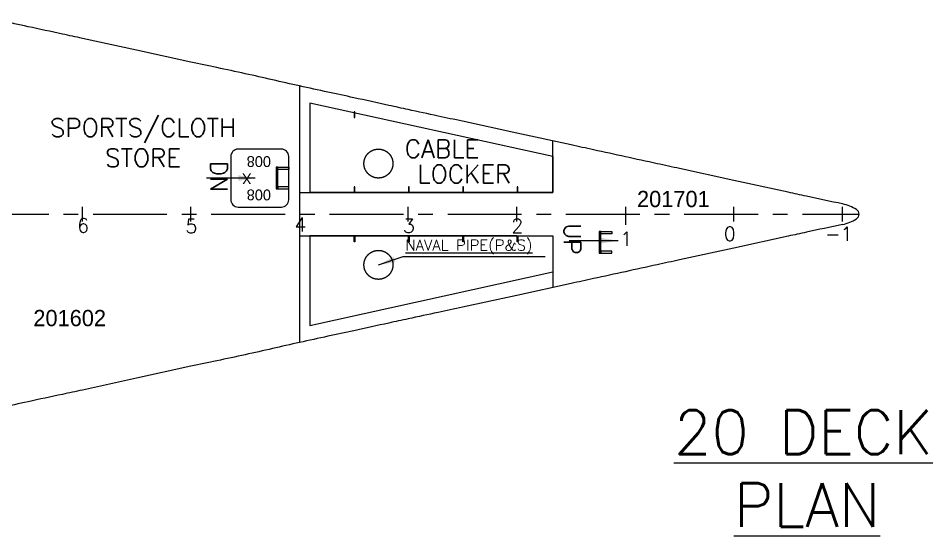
# Model space of a CAD drawing. Header units: inches. Extents: x -439515 to 171412, y -8673 to 415183.
# Drawn here: x 137318 to 148147, y 87050 to 93181 of the extents above; entities that cross this region are included whole.
import ezdxf
from ezdxf.enums import TextEntityAlignment as Align

# ---------------------------------------------------------------- set-up
doc = ezdxf.new("R2010")
doc.units = ezdxf.units.IN
doc.header["$LTSCALE"] = 700
doc.header["$MEASUREMENT"] = 0
for name, pattern in [('CENTER', [2, 1.25, -0.25, 0.25, -0.25]), ('DOTDASH1', [1600, 1000, -250, 100, -250]), ('H', [600, 300, -300])]:
    doc.linetypes.add(name, pattern=pattern)
for name, color, linetype in [('00', 7, 'Continuous'), ('01', 7, 'Continuous'), ('2 DECK', 7, 'Continuous'), ('COMPT.NOS', 4, 'Continuous'), ('COMPTNAME', 7, 'Continuous'), ('HATCH', 142, 'Continuous'), ('HATCHES', 7, 'Continuous'), ('UP-DOWN', 7, 'Continuous')]:
    doc.layers.add(name, color=color, linetype=linetype)
doc.styles.add('ROMANS', font='romans')
doc.styles.add('style1', font='romans.shx', dxfattribs={"height": 250})
doc.dimstyles.get("Standard").update_dxf_attribs({"dimtxt": 150.18, "dimasz": 200.18, "dimexe": 0.8, "dimexo": 0.625, "dimgap": 0.09, "dimtad": 0, "dimtih": 1, "dimtoh": 1, "dimdec": 0, "dimzin": 0, "dimdsep": 46, "dimtxsty": 'Standard', "dimcen": 8.09, "dimclrd": 40, "dimclre": 40, "dimadec": 0, "dimazin": 0, "dimtfac": 1, "dimtdec": 0, "dimtofl": 0, "dimtmove": 0, "dimatfit": 3, "dimfxl": 1, "dimtolj": 1, "dimtzin": 0, "dimarcsym": 0})

# ---------------------------------------------------------------- blocks, each defined once
blk = doc.blocks.new('fghghj')
at = {"color": 3, "linetype": 'Continuous'}
blk.add_lwpolyline([(318315, -37952), (318615, -37952), (318615, -37927), (318315, -37927)], close=True, dxfattribs=at)
at = {"layer": '00', "color": 3}
for points in [[(318345, -38102), (318345, -37952), (318315, -37952), (318315, -38102)], [(318585, -38102), (318585, -37952), (318615, -37952), (318615, -38102)]]:
    blk.add_lwpolyline(points, close=True, dxfattribs=at)
at = {"layer": '01', "color": 4, "linetype": 'ByBlock'}
blk.add_line((318615, -37927), (318615, -37927), dxfattribs=at)
blk.add_line((318615, -37927), (318615, -37927), dxfattribs=at)
blk = doc.blocks.new('H 800x800')
at = {"layer": 'HATCH'}
blk.add_lwpolyline([(51335, -32897), (51935, -32897, -0.414214), (52035, -32997), (52035, -33597, -0.414214), (51935, -33697), (51335, -33697, -0.414214), (51235, -33597), (51235, -32997, -0.414214)], format="xyb", close=True, dxfattribs=at)
at = {"layer": 'HATCHES'}
for s, p in [('800', (51455, -33139)), ('  X', (51277, -33364)), ('800', (51455, -33600))]:
    blk.add_text(s, height=150, dxfattribs=at).set_placement(p)

msp = doc.modelspace()

# ---------------------------------------------------------------- linework, layer by layer
at = {"color": 7}
for p, q in [((140648.7, 92378.5), (140648.7, 89339.9)), ((138076.5, 90773.5), (138076.5, 90944.9)), ((139362.6, 90773.5), (139362.6, 90944.9)), ((141934.7, 90773.5), (141934.7, 90944.9)), ((143220.8, 90773.5), (143220.8, 90944.9)), ((145792.9, 90773.5), (145792.9, 90944.9)), ((143649.5, 90602), (143649.5, 89991.3))]:
    msp.add_line(p, q, dxfattribs=at)
at = {"color": 1, "ltscale": 0.8}
for p, q in [((143649.5, 91542.6), (140772.1, 92176.2)), ((140772.1, 92176.2), (140772.1, 91116.4)), ((143649.5, 91542.6), (143649.5, 91116.4)), ((143649.5, 91116.4), (140772.1, 91116.4)), ((142844.7, 91116.4), (143649.5, 91116.4)), ((143220.8, 90602), (140772.1, 90602)), ((140772.1, 90602), (143649.5, 90602)), ((140772.1, 90602), (140772.1, 89542.2)), ((143649.5, 90602), (143649.5, 90177.2)), ((140772.1, 89542.2), (143649.5, 90177.2))]:
    msp.add_line(p, q, dxfattribs=at)
for p, q in [((143649.5, 91116.4), (143649.5, 91727.2)), ((140648.7, 91116.4), (143649.5, 91116.4)), ((140648.7, 90602), (143649.5, 90602))]:
    msp.add_line(p, q)
at = {"color": 5, "linetype": 'CENTER'}
msp.add_line((13603.7, 90859.2), (147274.5, 90859.2), dxfattribs=at)
at = {"linetype": 'Continuous'}
msp.add_line((144506.8, 90944.9), (144506.8, 90733.3), dxfattribs=at)
at = {"color": 7, "linetype": 'Continuous'}
msp.add_line((147079, 90773.5), (147079, 90944.9), dxfattribs=at)
at = {"color": 6, "ltscale": 0.8}
for points in [[(141296, 92005.1), (141304.6, 92005.1), (141304.6, 92073.7), (141296, 92073.7)], [(141296, 91116.4), (141304.6, 91116.4), (141304.6, 91185), (141296, 91185)], [(141939, 91116.4), (141947.6, 91116.4), (141947.6, 91185), (141939, 91185)], [(142582, 91116.4), (142590.6, 91116.4), (142590.6, 91185), (142582, 91185)], [(143225.1, 91116.4), (143233.6, 91116.4), (143233.6, 91185), (143225.1, 91185)], [(141296, 90602), (141304.6, 90602), (141304.6, 90533.4), (141296, 90533.4)], [(141939, 90602), (141947.6, 90602), (141947.6, 90533.4), (141939, 90533.4)], [(142582, 90602), (142590.6, 90602), (142590.6, 90533.4), (142582, 90533.4)], [(143225.1, 90602), (143233.6, 90602), (143233.6, 90533.4), (143225.1, 90533.4)]]:
    msp.add_lwpolyline(points, close=True, dxfattribs=at)
at = {"color": 6, "linetype": 'H', "ltscale": 0.5}
for centre in [(141582.7, 91459.4), (141582.7, 90259)]:
    msp.add_circle(centre, 171.5, dxfattribs=at)
at = {"layer": '2 DECK', "color": 7}
for points in [[(147079, 90981, -0.0004774), (146650.1, 91072.6, -0.0009552), (146435.9, 91119), (145792.9, 91259.6), (145149.9, 91400.2, 0.0005432), (144883.5, 91458.1, -0.0003841), (144506.8, 91540, -0.0003842), (144130.2, 91622.4, 0.0005432), (143863.8, 91680.6), (143220.8, 91820.3), (142577.8, 91960.1, 0.0005783), (142288.8, 92022.5, -0.0004721), (141934.7, 92099, -0.0006571), (141707, 92148.7, 0.0003602), (141291.7, 92239.6, 0.0009732), (140985, 92305.9, -0.0008875), (140648.7, 92378.5, -0.0042383), (140327.1, 92451.4, 0.0042394), (140005.6, 92524.2, 0.0022211), (139669.3, 92595.9, -0.0024356), (139362.6, 92661.4), (138719.6, 92802), (138076.5, 92942.6, 0.001004), (137841.2, 92993.6, -0.0005794), (137433.5, 93081.5, -0.0008492), (137111.9, 93151.8, 0.0008495)], [(147079, 90737.5, 0.0004774), (146650.1, 90645.8, 0.0009552), (146435.9, 90599.4), (145792.9, 90458.8), (145149.9, 90318.2, -0.0005432), (144883.5, 90260.3, 0.0003841), (144506.8, 90178.5, 0.0003842), (144130.2, 90096, -0.0005432), (143863.8, 90037.8), (143220.8, 89898.1), (142577.8, 89758.3, -0.0005783), (142288.8, 89695.9, 0.0004721), (141934.7, 89619.4, 0.0006571), (141707, 89569.7, -0.0003602), (141291.7, 89478.8, -0.0009732), (140985, 89412.6, 0.0008875), (140648.7, 89339.9, 0.0042383), (140327.1, 89267.1, -0.0042394), (140005.6, 89194.2, -0.0022211), (139669.3, 89122.5, 0.0024356), (139362.6, 89057), (138719.6, 88916.4), (138076.5, 88775.8, -0.001004), (137841.2, 88724.8, 0.0005794), (137433.5, 88636.9, 0.0008492), (137111.9, 88566.6, -0.0008495)]]:
    msp.add_lwpolyline(points, format="xyb", dxfattribs=at)
for centre, radius, start, end in [((146966.8, 90468.4), 524.7, 58.08506, 77.6511), ((147210.2, 90859.2), 64.3, 0, 58.08506), ((147210.2, 90859.2), 64.3, 301.91494, 0), ((146966.8, 91250), 524.7, 282.3489, 301.91494)]:
    msp.add_arc(centre, radius, start, end, dxfattribs=at)

# ---------------------------------------------------------------- block references
at = {"xscale": -0.8573749999999999, "yscale": 0.8573749999999999, "zscale": 0.8573749999999999, "rotation": 180}
msp.add_blockref('H 800x800', (95906.7, 62739.6), dxfattribs=at)
msp.add_blockref('H 800x800', (95906.7, 62739.6), dxfattribs=at)
at = {"color": 5, "linetype": 'Continuous', "xscale": 0.8573749999999999, "yscale": 0.8573749999999999, "zscale": 0.8573749999999999, "rotation": 90}
for p in [(107852.4, -181755.9), (107852.4, -181755.9), (111677.2, -182518.1)]:
    msp.add_blockref('fghghj', p, dxfattribs=at)

# ---------------------------------------------------------------- texts
at = {"color": 7, "style": 'ROMANS'}
for s, height, p in [('6', 165, (138085.3, 90642.8)), ('5', 165, (139367.2, 90636.3)), ('4', 165, (140657.5, 90655.1)), ('3', 165, (141943.5, 90638.5)), ('2', 165, (143226.9, 90639.6)), ('1', 165, (144515.6, 90483.8)), ('0', 165, (145743.4, 90545.5)), ('-1', 165.04, (147034.2, 90545.5))]:
    msp.add_text(s, height=height, dxfattribs=at).set_placement(p, align=Align.CENTER)
at = {"insert": (141902.1, 90557.5), "char_height": 128.606, "width": 1773.207, "attachment_point": 1}
msp.add_mtext('{\\Fromans.shx|c0;\\LNAVAL PIPE(P&S)}', dxfattribs=at)
at = {"linetype": 'Continuous', "insert": (145081.6, 88535.5), "char_height": 518.225, "width": 3945.422, "attachment_point": 1, "style": 'ROMANS'}
msp.add_mtext('{\\L20 DECK}\\P  {\\LPLAN}', dxfattribs=at)
at = {"layer": 'COMPT.NOS', "color": 4, "linetype": 'ByBlock', "char_height": 192.91, "width": 1570.243, "attachment_point": 1}
for s, insert in [('201701', (144644.8, 91135.8)), ('201602', (137496.1, 89725.4))]:
    msp.add_mtext(s, dxfattribs=dict(at, insert=insert))
at = {"layer": 'COMPTNAME', "color": 7, "linetype": 'DOTDASH1', "style": 'style1'}
for s, p in [('CABLE', (142776.6, 91527.1)), ('LOCKER', (143156.8, 91228.1))]:
    msp.add_text(s, height=214.34, dxfattribs=at).set_placement(p, align=Align.RIGHT)
at = {"layer": 'COMPTNAME', "insert": (138795.4, 91705.8), "char_height": 214.344, "width": 291.988, "attachment_point": 5, "style": 'style1'}
msp.add_mtext('{\\C3;SPORTS/CLOTH STORE}', dxfattribs=at)
at = {"layer": 'UP-DOWN', "style": 'ROMANS'}
msp.add_text('DN', height=201.59, rotation=270, dxfattribs=at).set_placement((139592.6, 91492.5))
msp.add_text('DN', height=201.59, rotation=270, dxfattribs=at).set_placement((139592.6, 91492.5))
at = {"layer": 'UP-DOWN', "color": 7, "style": 'ROMANS'}
msp.add_text('UP', height=201.59, rotation=270, dxfattribs=at).set_placement((143778.9, 90752.1))

# ---------------------------------------------------------------- leaders
at = {"color": 3}
for points in [[(140123, 91287.9), (139545.3, 91287.9)], [(140123, 91287.9), (139545.3, 91287.9)], [(144420, 90545.4), (143842.4, 90545.4)], [(141582.7, 90259), (141875.9, 90358.7), (143555.6, 90357.1)]]:
    msp.add_leader(points, dimstyle='Standard', dxfattribs=at)

doc.saveas('drawing.dxf')
